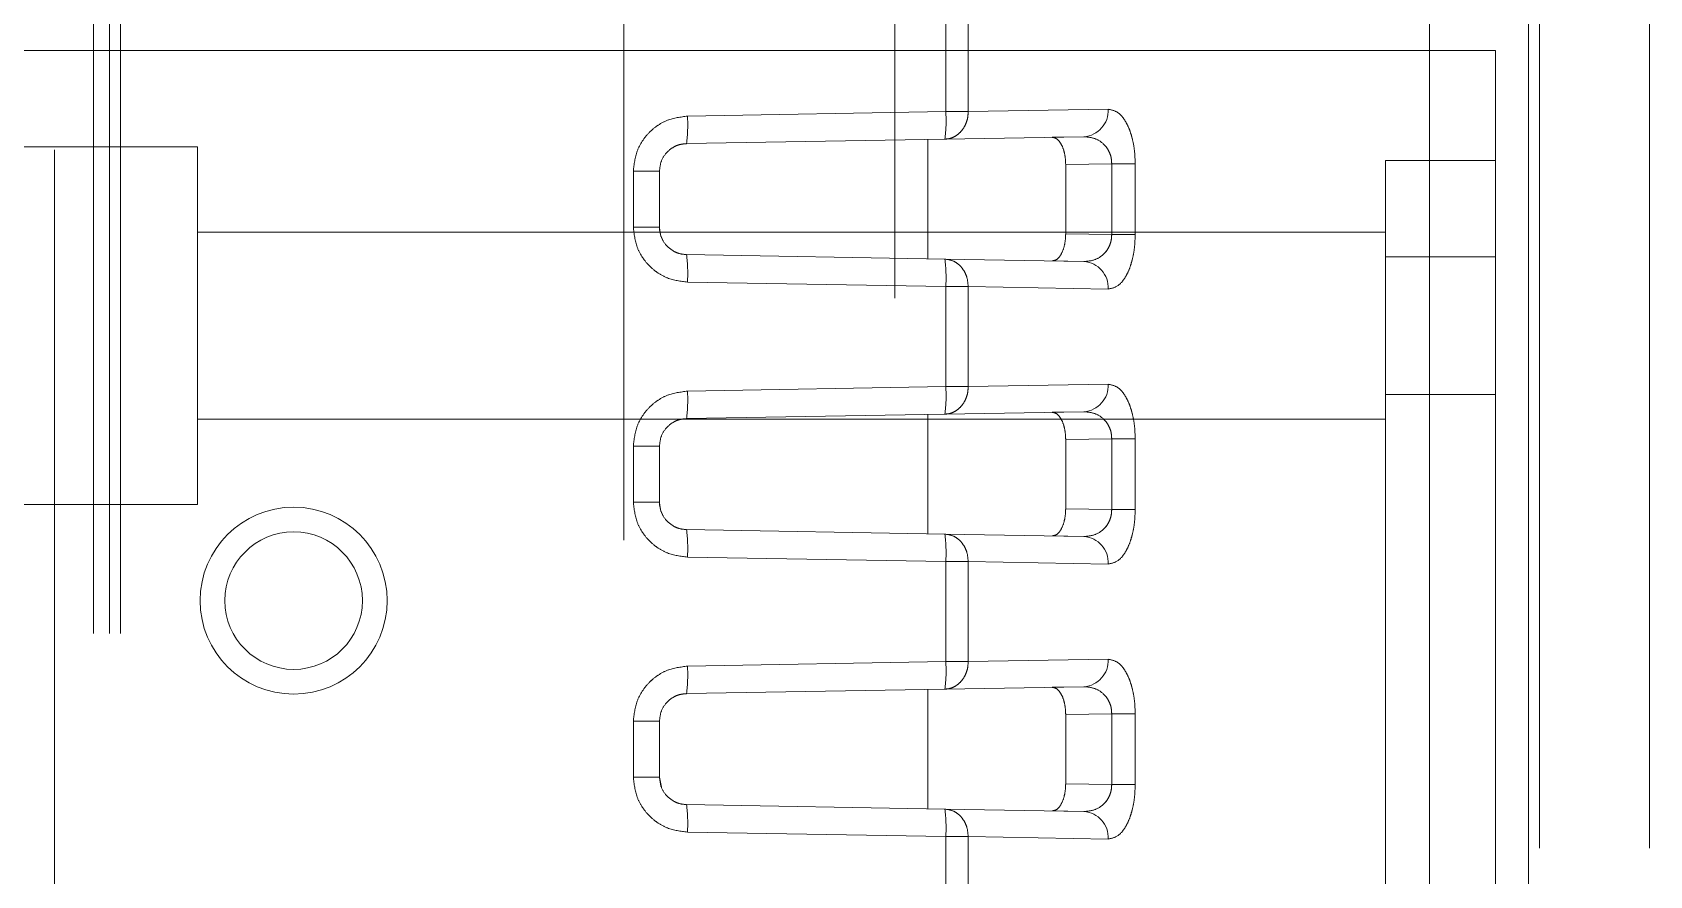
# Model space of a CAD drawing. Header units: millimetres. Extents: x 108 to 5832, y 144 to 4056.
# Drawn here: x 3870.22 to 3899.62, y 1510.81 to 1526.15 of the extents above; entities that cross this region are included whole.
import ezdxf

# ---------------------------------------------------------------- set-up
doc = ezdxf.new("R2010")
doc.units = ezdxf.units.MM
doc.header["$LTSCALE"] = 20
doc.linetypes.add('HIDDEN', pattern=[1.905, 1.27, -0.635])

msp = doc.modelspace()

# ---------------------------------------------------------------- linework, layer by layer
at = {"color": 1, "linetype": 'HIDDEN', "lineweight": 18}
for p, q in [((3870.62, 1384.313), (3870.62, 1616.915)), ((3871.333, 1616.814), (3871.333, 1384.414)), ((3871.62, 1616.814), (3871.62, 1384.414)), ((3871.82, 1616.814), (3871.82, 1384.414)), ((3895.62, 1430.824), (3895.62, 1582.354)), ((3880.97, 1478.814), (3880.97, 1578.814)), ((3897.42, 1424.814), (3897.42, 1574.814)), ((3897.62, 1574.814), (3897.62, 1424.814)), ((3899.62, 1574.814), (3899.62, 1424.814)), ((3885.899, 1445.114), (3885.899, 1569.114)), ((3886.825, 1526.524), (3886.825, 1524.705)), ((3887.232, 1526.524), (3887.232, 1524.705)), ((3869.82, 1525.814), (3894.82, 1525.814)), ((3894.82, 1455.814), (3894.82, 1525.814)), ((3894.82, 1525.814), (3896.82, 1525.814)), ((3896.82, 1525.814), (3896.82, 1523.814)), ((3882.129, 1524.623), (3886.825, 1524.705)), ((3886.825, 1524.705), (3887.232, 1524.705)), ((3887.232, 1524.705), (3886.825, 1524.705)), ((3887.232, 1524.705), (3889.777, 1524.749)), ((3889.777, 1524.749), (3887.232, 1524.705)), ((3886.807, 1524.205), (3882.111, 1524.123)), ((3886.5, 1524.199), (3886.5, 1522.029)), ((3886.807, 1524.205), (3889.335, 1524.249)), ((3888.756, 1524.239), (3889.335, 1524.249)), ((3873.22, 1524.064), (3869.82, 1524.064)), ((3873.22, 1517.564), (3873.22, 1524.064)), ((3896.82, 1523.814), (3894.82, 1523.814)), ((3894.82, 1523.814), (3894.82, 1475.814)), ((3896.82, 1523.814), (3896.82, 1475.814)), ((3881.146, 1522.606), (3881.146, 1523.623)), ((3881.146, 1523.623), (3881.62, 1523.623)), ((3881.146, 1523.623), (3881.62, 1523.623)), ((3881.62, 1522.606), (3881.62, 1523.623)), ((3889.841, 1523.758), (3889.005, 1523.743)), ((3889.005, 1523.743), (3889.005, 1522.485)), ((3890.268, 1523.758), (3889.841, 1523.758)), ((3889.841, 1523.758), (3889.841, 1522.47)), ((3890.268, 1523.758), (3889.841, 1523.758)), ((3890.268, 1523.758), (3890.268, 1522.47)), ((3894.82, 1522.514), (3873.22, 1522.514)), ((3881.146, 1522.606), (3881.62, 1522.606)), ((3881.146, 1522.606), (3881.62, 1522.606)), ((3889.005, 1522.485), (3889.841, 1522.47)), ((3890.268, 1522.47), (3889.841, 1522.47)), ((3890.268, 1522.47), (3889.841, 1522.47)), ((3882.111, 1522.106), (3886.807, 1522.024)), ((3896.82, 1522.064), (3894.82, 1522.064)), ((3889.335, 1521.98), (3886.807, 1522.024)), ((3889.335, 1521.98), (3888.756, 1521.99)), ((3886.825, 1521.524), (3882.129, 1521.606)), ((3886.825, 1521.524), (3886.825, 1519.705)), ((3887.232, 1521.524), (3886.825, 1521.524)), ((3886.825, 1521.524), (3887.232, 1521.524)), ((3887.232, 1521.524), (3887.232, 1519.705)), ((3889.777, 1521.48), (3887.232, 1521.524)), ((3887.232, 1521.524), (3889.777, 1521.48)), ((3882.129, 1519.623), (3886.825, 1519.705)), ((3886.825, 1519.705), (3887.232, 1519.705)), ((3887.232, 1519.705), (3886.825, 1519.705)), ((3887.232, 1519.705), (3889.777, 1519.749)), ((3889.777, 1519.749), (3887.232, 1519.705)), ((3894.82, 1519.564), (3896.82, 1519.564)), ((3873.22, 1519.114), (3894.82, 1519.114)), ((3886.807, 1519.205), (3882.111, 1519.123)), ((3886.5, 1519.199), (3886.5, 1517.029)), ((3886.807, 1519.205), (3889.335, 1519.249)), ((3888.756, 1519.239), (3889.335, 1519.249)), ((3881.146, 1517.606), (3881.146, 1518.623)), ((3881.146, 1518.623), (3881.62, 1518.623)), ((3881.146, 1518.623), (3881.62, 1518.623)), ((3881.62, 1517.606), (3881.62, 1518.623)), ((3889.841, 1518.758), (3889.005, 1518.744)), ((3889.005, 1518.744), (3889.005, 1517.485)), ((3890.268, 1518.758), (3889.841, 1518.758)), ((3889.841, 1518.758), (3889.841, 1517.47)), ((3890.268, 1518.758), (3889.841, 1518.758)), ((3890.268, 1518.758), (3890.268, 1517.47)), ((3869.82, 1517.564), (3873.22, 1517.564)), ((3881.146, 1517.606), (3881.62, 1517.606)), ((3881.146, 1517.606), (3881.62, 1517.606)), ((3889.005, 1517.485), (3889.841, 1517.47)), ((3890.268, 1517.47), (3889.841, 1517.47)), ((3890.268, 1517.47), (3889.841, 1517.47)), ((3882.111, 1517.106), (3886.807, 1517.024)), ((3889.335, 1516.98), (3886.807, 1517.024)), ((3889.335, 1516.98), (3888.756, 1516.99)), ((3886.825, 1516.524), (3882.129, 1516.606)), ((3886.825, 1516.524), (3886.825, 1514.705)), ((3887.232, 1516.524), (3886.825, 1516.524)), ((3886.825, 1516.524), (3887.232, 1516.524)), ((3887.232, 1516.524), (3887.232, 1514.705)), ((3889.777, 1516.48), (3887.232, 1516.524)), ((3887.232, 1516.524), (3889.777, 1516.48)), ((3882.129, 1514.623), (3886.825, 1514.705)), ((3886.825, 1514.705), (3887.232, 1514.705)), ((3887.232, 1514.705), (3886.825, 1514.705)), ((3887.232, 1514.705), (3889.777, 1514.749)), ((3889.777, 1514.749), (3887.232, 1514.705)), ((3886.807, 1514.205), (3882.111, 1514.123)), ((3886.5, 1514.199), (3886.5, 1512.029)), ((3886.807, 1514.205), (3889.335, 1514.249)), ((3888.756, 1514.239), (3889.335, 1514.249)), ((3881.146, 1512.606), (3881.146, 1513.623)), ((3881.146, 1513.623), (3881.62, 1513.623)), ((3881.146, 1513.623), (3881.62, 1513.623)), ((3881.62, 1512.606), (3881.62, 1513.623)), ((3889.841, 1513.758), (3889.005, 1513.744)), ((3889.005, 1513.744), (3889.005, 1512.485)), ((3890.268, 1513.758), (3889.841, 1513.758)), ((3889.841, 1513.758), (3889.841, 1512.47)), ((3890.268, 1513.758), (3889.841, 1513.758)), ((3890.268, 1513.758), (3890.268, 1512.47)), ((3881.146, 1512.606), (3881.62, 1512.606)), ((3881.146, 1512.606), (3881.62, 1512.606)), ((3881.62, 1512.606), (3881.655, 1512.421)), ((3889.005, 1512.485), (3889.841, 1512.47)), ((3890.268, 1512.47), (3889.841, 1512.47)), ((3890.268, 1512.47), (3889.841, 1512.47)), ((3882.111, 1512.106), (3886.807, 1512.024)), ((3889.335, 1511.98), (3886.807, 1512.024)), ((3889.335, 1511.98), (3888.756, 1511.99)), ((3886.825, 1511.524), (3882.129, 1511.606)), ((3886.825, 1511.524), (3886.825, 1509.705)), ((3887.232, 1511.524), (3886.825, 1511.524)), ((3886.825, 1511.524), (3887.232, 1511.524)), ((3887.232, 1511.524), (3887.232, 1509.705)), ((3889.777, 1511.48), (3887.232, 1511.524)), ((3887.232, 1511.524), (3889.777, 1511.48))]:
    msp.add_line(p, q, dxfattribs=at)
for radius in [1.7, 1.25]:
    msp.add_circle((3874.97, 1515.814), radius, dxfattribs=at)
for centre, radius, start, end in [((3884.422, 1524.538), 2.409, 352.0421, 3.9636), ((3889.301, 1524.724), 0.476, 274.1263, 3.0277), ((3879.725, 1524.456), 2.409, 352.0413, 3.9566), ((3882.12, 1523.623), 0.5, 91, 119.4009), ((3882.12, 1522.606), 0.5, 180, 206.5457), ((3879.722, 1521.772), 2.412, 356.0487, 7.9524), ((3884.423, 1521.69), 2.407, 356.0333, 7.961), ((3889.301, 1521.505), 0.476, 356.9642, 85.8817), ((3884.422, 1519.538), 2.409, 352.0421, 3.9636), ((3889.301, 1519.724), 0.476, 274.1263, 3.0277), ((3879.725, 1519.456), 2.409, 352.0413, 3.9566), ((3882.12, 1518.623), 0.5, 91, 119.4009), ((3882.12, 1517.606), 0.5, 180, 206.5457), ((3879.722, 1516.772), 2.412, 356.0487, 7.9524), ((3884.423, 1516.69), 2.407, 356.0333, 7.961), ((3889.301, 1516.505), 0.476, 356.9642, 85.8817), ((3884.422, 1514.538), 2.409, 352.0421, 3.9636), ((3889.301, 1514.724), 0.476, 274.1263, 3.0277), ((3879.725, 1514.456), 2.409, 352.0413, 3.9566), ((3882.12, 1513.623), 0.5, 91, 119.4009), ((3879.722, 1511.772), 2.412, 356.0487, 7.9524), ((3884.423, 1511.69), 2.407, 356.0333, 7.961), ((3889.301, 1511.505), 0.476, 356.9723, 85.8737)]:
    msp.add_arc(centre, radius, start, end, dxfattribs=at)
for points, knots in [([(3887.232, 1524.705), (3887.23, 1524.661), (3887.225, 1524.582), (3887.183, 1524.461), (3887.119, 1524.357), (3887.039, 1524.283), (3886.94, 1524.224), (3886.864, 1524.208), (3886.808, 1524.205), (3886.807, 1524.205)], [0, 0, 0, 0, 0.1671829, 0.3062948, 0.500167, 0.6529234, 0.7603972, 0.9969004, 1, 1, 1, 1]), ([(3886.807, 1524.205), (3886.808, 1524.205), (3886.81, 1524.205), (3886.816, 1524.205), (3886.828, 1524.206), (3886.852, 1524.208), (3886.9, 1524.216), (3886.963, 1524.238), (3887.039, 1524.283), (3887.119, 1524.357), (3887.183, 1524.461), (3887.225, 1524.582), (3887.23, 1524.661), (3887.232, 1524.705)], [0, 0, 0, 0, 0.002994, 0.008181, 0.025076, 0.057531, 0.116933, 0.240472, 0.347852, 0.500407, 0.694057, 0.833009, 1, 1, 1, 1]), ([(3889.777, 1524.749), (3889.838, 1524.737), (3889.959, 1524.714), (3890.095, 1524.539), (3890.18, 1524.344), (3890.229, 1524.167), (3890.262, 1523.969), (3890.266, 1523.828), (3890.268, 1523.758)], [0, 0, 0, 0, 0.24956, 0.498578, 0.625231, 0.74884, 0.874708, 1, 1, 1, 1]), ([(3890.268, 1523.758), (3890.266, 1523.828), (3890.262, 1523.968), (3890.23, 1524.166), (3890.181, 1524.343), (3890.095, 1524.539), (3889.959, 1524.714), (3889.838, 1524.737), (3889.777, 1524.749)], [0, 0, 0, 0, 0.124859, 0.250447, 0.373951, 0.500779, 0.750363, 1, 1, 1, 1]), ([(3881.146, 1523.623), (3881.159, 1523.747), (3881.18, 1523.939), (3881.302, 1524.17), (3881.428, 1524.328), (3881.584, 1524.458), (3881.813, 1524.584), (3882.005, 1524.607), (3882.129, 1524.623)], [0, 0, 0, 0, 0.23954, 0.369162, 0.499788, 0.62943, 0.760162, 1, 1, 1, 1]), ([(3882.129, 1524.623), (3882.005, 1524.607), (3881.813, 1524.584), (3881.584, 1524.458), (3881.428, 1524.329), (3881.302, 1524.171), (3881.18, 1523.94), (3881.159, 1523.747), (3881.146, 1523.623)], [0, 0, 0, 0, 0.2398378, 0.3695861, 0.5002094, 0.6298378, 0.7604599, 1, 1, 1, 1]), ([(3881.62, 1523.623), (3881.627, 1523.686), (3881.641, 1523.815), (3881.749, 1523.973), (3881.876, 1524.066), (3881.997, 1524.113), (3882.072, 1524.119), (3882.111, 1524.123)], [0, 0, 0, 0, 0.242439, 0.498352, 0.710498, 0.845686, 1, 1, 1, 1]), ([(3889.005, 1523.743), (3889.002, 1523.794), (3888.998, 1523.896), (3888.963, 1524.033), (3888.911, 1524.143), (3888.84, 1524.224), (3888.785, 1524.234), (3888.756, 1524.239)], [0, 0, 0, 0, 0.181671, 0.363005, 0.552187, 0.762891, 1, 1, 1, 1]), ([(3889.335, 1524.249), (3889.399, 1524.244), (3889.522, 1524.234), (3889.665, 1524.15), (3889.756, 1524.048), (3889.806, 1523.957), (3889.837, 1523.859), (3889.84, 1523.791), (3889.841, 1523.758)], [0, 0, 0, 0, 0.2774982, 0.5403751, 0.6718122, 0.7900838, 0.8982148, 1, 1, 1, 1]), ([(3889.841, 1523.758), (3889.84, 1523.791), (3889.837, 1523.859), (3889.806, 1523.957), (3889.756, 1524.048), (3889.665, 1524.15), (3889.522, 1524.234), (3889.399, 1524.244), (3889.335, 1524.249)], [0, 0, 0, 0, 0.1016625, 0.2096449, 0.32782, 0.4592119, 0.7224464, 1, 1, 1, 1]), ([(3882.129, 1521.606), (3882.005, 1521.621), (3881.813, 1521.645), (3881.584, 1521.77), (3881.429, 1521.899), (3881.302, 1522.058), (3881.18, 1522.289), (3881.159, 1522.481), (3881.146, 1522.606)], [0, 0, 0, 0, 0.23984, 0.36959, 0.500264, 0.629834, 0.760458, 1, 1, 1, 1]), ([(3881.146, 1522.606), (3881.159, 1522.481), (3881.18, 1522.289), (3881.302, 1522.058), (3881.428, 1521.9), (3881.584, 1521.771), (3881.813, 1521.645), (3882.005, 1521.621), (3882.129, 1521.606)], [0, 0, 0, 0, 0.239542, 0.369166, 0.499734, 0.629426, 0.76016, 1, 1, 1, 1]), ([(3882.111, 1522.106), (3882.072, 1522.109), (3881.997, 1522.116), (3881.876, 1522.163), (3881.749, 1522.255), (3881.641, 1522.413), (3881.627, 1522.543), (3881.62, 1522.606)], [0, 0, 0, 0, 0.154285, 0.289427, 0.501618, 0.757546, 1, 1, 1, 1]), ([(3888.756, 1521.99), (3888.787, 1521.996), (3888.85, 1522.008), (3888.931, 1522.114), (3888.985, 1522.265), (3889.003, 1522.399), (3889.004, 1522.47), (3889.005, 1522.485)], [0, 0, 0, 0, 0.255148, 0.511098, 0.744339, 0.946102, 1, 1, 1, 1]), ([(3889.841, 1522.47), (3889.84, 1522.437), (3889.837, 1522.369), (3889.806, 1522.271), (3889.756, 1522.181), (3889.665, 1522.079), (3889.522, 1521.995), (3889.399, 1521.985), (3889.335, 1521.98)], [0, 0, 0, 0, 0.101669, 0.20964, 0.32785, 0.459174, 0.722473, 1, 1, 1, 1]), ([(3889.335, 1521.98), (3889.399, 1521.985), (3889.522, 1521.995), (3889.665, 1522.079), (3889.756, 1522.18), (3889.806, 1522.271), (3889.837, 1522.369), (3889.84, 1522.437), (3889.841, 1522.47)], [0, 0, 0, 0, 0.277517, 0.540392, 0.671832, 0.790202, 0.898335, 1, 1, 1, 1]), ([(3890.268, 1522.47), (3890.266, 1522.4), (3890.262, 1522.26), (3890.23, 1522.063), (3890.181, 1521.886), (3890.095, 1521.689), (3889.959, 1521.515), (3889.838, 1521.491), (3889.777, 1521.48)], [0, 0, 0, 0, 0.124794, 0.250385, 0.37389, 0.500771, 0.750358, 1, 1, 1, 1]), ([(3889.777, 1521.48), (3889.838, 1521.491), (3889.959, 1521.515), (3890.095, 1521.689), (3890.18, 1521.885), (3890.229, 1522.062), (3890.262, 1522.26), (3890.266, 1522.4), (3890.268, 1522.47)], [0, 0, 0, 0, 0.2495663, 0.4985903, 0.6252958, 0.7489079, 0.8747796, 1, 1, 1, 1]), ([(3886.807, 1522.024), (3886.861, 1522.016), (3886.947, 1522.004), (3887.046, 1521.94), (3887.116, 1521.872), (3887.17, 1521.79), (3887.22, 1521.673), (3887.228, 1521.582), (3887.232, 1521.524)], [0, 0, 0, 0, 0.239546, 0.381281, 0.499831, 0.648615, 0.777192, 1, 1, 1, 1]), ([(3887.232, 1521.524), (3887.228, 1521.582), (3887.22, 1521.673), (3887.17, 1521.79), (3887.116, 1521.872), (3887.046, 1521.94), (3886.947, 1522.004), (3886.861, 1522.016), (3886.807, 1522.024)], [0, 0, 0, 0, 0.222809, 0.351387, 0.500171, 0.618746, 0.760453, 1, 1, 1, 1]), ([(3887.232, 1519.705), (3887.23, 1519.661), (3887.225, 1519.582), (3887.183, 1519.46), (3887.119, 1519.357), (3887.039, 1519.283), (3886.94, 1519.224), (3886.864, 1519.208), (3886.808, 1519.205), (3886.807, 1519.205)], [0, 0, 0, 0, 0.1671754, 0.3064244, 0.5001634, 0.6530089, 0.760408, 0.9969006, 1, 1, 1, 1]), ([(3886.807, 1519.205), (3886.808, 1519.205), (3886.81, 1519.205), (3886.816, 1519.205), (3886.828, 1519.206), (3886.852, 1519.208), (3886.9, 1519.216), (3886.963, 1519.238), (3887.039, 1519.283), (3887.119, 1519.357), (3887.183, 1519.461), (3887.225, 1519.582), (3887.23, 1519.661), (3887.232, 1519.705)], [0, 0, 0, 0, 0.002994, 0.008181, 0.025076, 0.057531, 0.116933, 0.240472, 0.347852, 0.500407, 0.694057, 0.833009, 1, 1, 1, 1]), ([(3889.777, 1519.749), (3889.838, 1519.737), (3889.959, 1519.714), (3890.095, 1519.539), (3890.18, 1519.344), (3890.229, 1519.166), (3890.262, 1518.969), (3890.266, 1518.828), (3890.268, 1518.758)], [0, 0, 0, 0, 0.249562, 0.498582, 0.625235, 0.748904, 0.874707, 1, 1, 1, 1]), ([(3890.268, 1518.758), (3890.266, 1518.828), (3890.262, 1518.968), (3890.23, 1519.166), (3890.181, 1519.343), (3890.095, 1519.539), (3889.959, 1519.714), (3889.838, 1519.737), (3889.777, 1519.749)], [0, 0, 0, 0, 0.124859, 0.250447, 0.373951, 0.500779, 0.750363, 1, 1, 1, 1]), ([(3881.146, 1518.623), (3881.159, 1518.747), (3881.18, 1518.939), (3881.302, 1519.17), (3881.428, 1519.328), (3881.584, 1519.458), (3881.813, 1519.584), (3882.005, 1519.607), (3882.129, 1519.623)], [0, 0, 0, 0, 0.23954, 0.369162, 0.499788, 0.62943, 0.760162, 1, 1, 1, 1]), ([(3882.129, 1519.623), (3882.005, 1519.607), (3881.813, 1519.584), (3881.584, 1519.458), (3881.428, 1519.329), (3881.302, 1519.171), (3881.18, 1518.94), (3881.159, 1518.747), (3881.146, 1518.623)], [0, 0, 0, 0, 0.2398378, 0.3695861, 0.5002094, 0.6298378, 0.7604599, 1, 1, 1, 1]), ([(3881.62, 1518.623), (3881.627, 1518.686), (3881.641, 1518.815), (3881.749, 1518.973), (3881.876, 1519.066), (3881.997, 1519.113), (3882.072, 1519.119), (3882.111, 1519.123)], [0, 0, 0, 0, 0.242439, 0.498352, 0.710498, 0.845686, 1, 1, 1, 1]), ([(3889.005, 1518.744), (3889.002, 1518.794), (3888.998, 1518.896), (3888.963, 1519.033), (3888.911, 1519.143), (3888.84, 1519.224), (3888.785, 1519.234), (3888.756, 1519.239)], [0, 0, 0, 0, 0.181671, 0.363005, 0.552187, 0.762891, 1, 1, 1, 1]), ([(3889.335, 1519.249), (3889.399, 1519.244), (3889.522, 1519.234), (3889.665, 1519.15), (3889.756, 1519.048), (3889.806, 1518.957), (3889.837, 1518.859), (3889.84, 1518.791), (3889.841, 1518.758)], [0, 0, 0, 0, 0.2774982, 0.5403751, 0.6718122, 0.7900838, 0.8982148, 1, 1, 1, 1]), ([(3889.841, 1518.758), (3889.84, 1518.791), (3889.837, 1518.859), (3889.806, 1518.957), (3889.756, 1519.048), (3889.665, 1519.15), (3889.522, 1519.234), (3889.399, 1519.244), (3889.335, 1519.249)], [0, 0, 0, 0, 0.1016625, 0.2096449, 0.32782, 0.4592119, 0.7224464, 1, 1, 1, 1]), ([(3882.129, 1516.606), (3882.005, 1516.621), (3881.813, 1516.645), (3881.584, 1516.77), (3881.429, 1516.899), (3881.302, 1517.058), (3881.18, 1517.289), (3881.159, 1517.481), (3881.146, 1517.606)], [0, 0, 0, 0, 0.23984, 0.36959, 0.500264, 0.629834, 0.760458, 1, 1, 1, 1]), ([(3881.146, 1517.606), (3881.159, 1517.481), (3881.18, 1517.289), (3881.302, 1517.058), (3881.428, 1516.9), (3881.584, 1516.771), (3881.813, 1516.645), (3882.005, 1516.621), (3882.129, 1516.606)], [0, 0, 0, 0, 0.239542, 0.369166, 0.499734, 0.629426, 0.76016, 1, 1, 1, 1]), ([(3882.111, 1517.106), (3882.072, 1517.109), (3881.997, 1517.116), (3881.876, 1517.163), (3881.749, 1517.255), (3881.641, 1517.413), (3881.627, 1517.543), (3881.62, 1517.606)], [0, 0, 0, 0, 0.154285, 0.289427, 0.501618, 0.757546, 1, 1, 1, 1]), ([(3888.756, 1516.99), (3888.787, 1516.996), (3888.85, 1517.008), (3888.931, 1517.114), (3888.985, 1517.265), (3889.003, 1517.399), (3889.004, 1517.47), (3889.005, 1517.485)], [0, 0, 0, 0, 0.255148, 0.511098, 0.744339, 0.946102, 1, 1, 1, 1]), ([(3889.841, 1517.47), (3889.84, 1517.437), (3889.837, 1517.369), (3889.806, 1517.271), (3889.756, 1517.181), (3889.665, 1517.079), (3889.522, 1516.995), (3889.399, 1516.985), (3889.335, 1516.98)], [0, 0, 0, 0, 0.101669, 0.20964, 0.32785, 0.459174, 0.722473, 1, 1, 1, 1]), ([(3889.335, 1516.98), (3889.399, 1516.985), (3889.522, 1516.995), (3889.665, 1517.079), (3889.756, 1517.18), (3889.806, 1517.271), (3889.837, 1517.369), (3889.84, 1517.437), (3889.841, 1517.47)], [0, 0, 0, 0, 0.277515, 0.540387, 0.671826, 0.790194, 0.898214, 1, 1, 1, 1]), ([(3890.268, 1517.47), (3890.266, 1517.4), (3890.262, 1517.26), (3890.23, 1517.063), (3890.181, 1516.886), (3890.095, 1516.689), (3889.959, 1516.515), (3889.838, 1516.491), (3889.777, 1516.48)], [0, 0, 0, 0, 0.124864, 0.250388, 0.373893, 0.500773, 0.750359, 1, 1, 1, 1]), ([(3889.777, 1516.48), (3889.838, 1516.491), (3889.959, 1516.515), (3890.095, 1516.689), (3890.18, 1516.885), (3890.229, 1517.062), (3890.262, 1517.26), (3890.266, 1517.4), (3890.268, 1517.47)], [0, 0, 0, 0, 0.249565, 0.498588, 0.625293, 0.748905, 0.87471, 1, 1, 1, 1]), ([(3886.807, 1517.024), (3886.861, 1517.016), (3886.947, 1517.004), (3887.046, 1516.94), (3887.116, 1516.872), (3887.17, 1516.79), (3887.22, 1516.673), (3887.228, 1516.582), (3887.232, 1516.524)], [0, 0, 0, 0, 0.239587, 0.381255, 0.49981, 0.6486, 0.777182, 1, 1, 1, 1]), ([(3887.232, 1516.524), (3887.228, 1516.582), (3887.22, 1516.673), (3887.17, 1516.79), (3887.116, 1516.872), (3887.046, 1516.94), (3886.947, 1517.004), (3886.861, 1517.016), (3886.807, 1517.024)], [0, 0, 0, 0, 0.222818, 0.351402, 0.500192, 0.618773, 0.760412, 1, 1, 1, 1]), ([(3887.232, 1514.705), (3887.23, 1514.661), (3887.225, 1514.582), (3887.183, 1514.46), (3887.119, 1514.357), (3887.039, 1514.283), (3886.94, 1514.224), (3886.864, 1514.208), (3886.808, 1514.205), (3886.807, 1514.205)], [0, 0, 0, 0, 0.1671754, 0.3064244, 0.5001634, 0.6530089, 0.760408, 0.9969006, 1, 1, 1, 1]), ([(3886.807, 1514.205), (3886.808, 1514.205), (3886.81, 1514.205), (3886.816, 1514.205), (3886.828, 1514.206), (3886.852, 1514.208), (3886.9, 1514.216), (3886.963, 1514.238), (3887.039, 1514.283), (3887.119, 1514.357), (3887.183, 1514.461), (3887.225, 1514.582), (3887.23, 1514.661), (3887.232, 1514.705)], [0, 0, 0, 0, 0.002994, 0.008181, 0.025076, 0.057531, 0.116933, 0.240472, 0.347852, 0.500407, 0.694057, 0.833009, 1, 1, 1, 1]), ([(3889.777, 1514.749), (3889.838, 1514.737), (3889.959, 1514.714), (3890.095, 1514.539), (3890.18, 1514.344), (3890.229, 1514.166), (3890.262, 1513.969), (3890.266, 1513.828), (3890.268, 1513.758)], [0, 0, 0, 0, 0.249562, 0.498582, 0.625235, 0.748904, 0.874707, 1, 1, 1, 1]), ([(3890.268, 1513.758), (3890.266, 1513.828), (3890.262, 1513.968), (3890.23, 1514.166), (3890.181, 1514.343), (3890.095, 1514.539), (3889.959, 1514.714), (3889.838, 1514.737), (3889.777, 1514.749)], [0, 0, 0, 0, 0.124859, 0.250447, 0.373951, 0.500779, 0.750363, 1, 1, 1, 1]), ([(3881.146, 1513.623), (3881.159, 1513.747), (3881.18, 1513.939), (3881.302, 1514.17), (3881.428, 1514.328), (3881.584, 1514.458), (3881.813, 1514.584), (3882.005, 1514.607), (3882.129, 1514.623)], [0, 0, 0, 0, 0.23954, 0.369162, 0.499788, 0.62943, 0.760162, 1, 1, 1, 1]), ([(3882.129, 1514.623), (3882.005, 1514.607), (3881.813, 1514.584), (3881.584, 1514.458), (3881.428, 1514.329), (3881.302, 1514.171), (3881.18, 1513.94), (3881.159, 1513.747), (3881.146, 1513.623)], [0, 0, 0, 0, 0.2398378, 0.3695861, 0.5002094, 0.6298378, 0.7604599, 1, 1, 1, 1]), ([(3881.62, 1513.623), (3881.627, 1513.686), (3881.641, 1513.815), (3881.749, 1513.973), (3881.876, 1514.066), (3881.997, 1514.113), (3882.072, 1514.119), (3882.111, 1514.123)], [0, 0, 0, 0, 0.242439, 0.498352, 0.710498, 0.845686, 1, 1, 1, 1]), ([(3889.005, 1513.744), (3889.002, 1513.794), (3888.998, 1513.896), (3888.963, 1514.033), (3888.911, 1514.143), (3888.84, 1514.224), (3888.785, 1514.234), (3888.756, 1514.239)], [0, 0, 0, 0, 0.181671, 0.363005, 0.552187, 0.762891, 1, 1, 1, 1]), ([(3889.335, 1514.249), (3889.399, 1514.244), (3889.522, 1514.234), (3889.665, 1514.15), (3889.756, 1514.048), (3889.806, 1513.957), (3889.837, 1513.859), (3889.84, 1513.791), (3889.841, 1513.758)], [0, 0, 0, 0, 0.277503, 0.540384, 0.671823, 0.790193, 0.898213, 1, 1, 1, 1]), ([(3889.841, 1513.758), (3889.84, 1513.791), (3889.837, 1513.859), (3889.806, 1513.957), (3889.756, 1514.048), (3889.665, 1514.15), (3889.522, 1514.234), (3889.399, 1514.244), (3889.335, 1514.249)], [0, 0, 0, 0, 0.1016625, 0.2096449, 0.32782, 0.4592119, 0.7224464, 1, 1, 1, 1]), ([(3882.129, 1511.606), (3882.005, 1511.621), (3881.813, 1511.645), (3881.584, 1511.77), (3881.429, 1511.899), (3881.302, 1512.058), (3881.18, 1512.289), (3881.159, 1512.481), (3881.146, 1512.606)], [0, 0, 0, 0, 0.23984, 0.36959, 0.500264, 0.629834, 0.760458, 1, 1, 1, 1]), ([(3881.146, 1512.606), (3881.159, 1512.481), (3881.18, 1512.289), (3881.302, 1512.058), (3881.428, 1511.9), (3881.584, 1511.771), (3881.813, 1511.645), (3882.005, 1511.621), (3882.129, 1511.606)], [0, 0, 0, 0, 0.239542, 0.369166, 0.499734, 0.629426, 0.76016, 1, 1, 1, 1]), ([(3882.111, 1512.106), (3882.072, 1512.109), (3881.997, 1512.116), (3881.876, 1512.163), (3881.749, 1512.255), (3881.641, 1512.413), (3881.627, 1512.543), (3881.62, 1512.606)], [0, 0, 0, 0, 0.154285, 0.289427, 0.501618, 0.757546, 1, 1, 1, 1]), ([(3888.756, 1511.99), (3888.787, 1511.996), (3888.85, 1512.008), (3888.931, 1512.114), (3888.985, 1512.265), (3889.003, 1512.399), (3889.004, 1512.47), (3889.005, 1512.485)], [0, 0, 0, 0, 0.255148, 0.511098, 0.744339, 0.946102, 1, 1, 1, 1]), ([(3889.841, 1512.47), (3889.84, 1512.437), (3889.837, 1512.369), (3889.806, 1512.271), (3889.756, 1512.181), (3889.665, 1512.079), (3889.522, 1511.995), (3889.399, 1511.985), (3889.335, 1511.98)], [0, 0, 0, 0, 0.101669, 0.20964, 0.32785, 0.459174, 0.722473, 1, 1, 1, 1]), ([(3889.335, 1511.98), (3889.399, 1511.985), (3889.522, 1511.995), (3889.665, 1512.079), (3889.756, 1512.18), (3889.806, 1512.271), (3889.837, 1512.369), (3889.84, 1512.437), (3889.841, 1512.47)], [0, 0, 0, 0, 0.277515, 0.540387, 0.671826, 0.790194, 0.898214, 1, 1, 1, 1]), ([(3890.268, 1512.47), (3890.266, 1512.4), (3890.262, 1512.26), (3890.23, 1512.063), (3890.181, 1511.886), (3890.095, 1511.689), (3889.959, 1511.515), (3889.838, 1511.491), (3889.777, 1511.48)], [0, 0, 0, 0, 0.124864, 0.250388, 0.373893, 0.500773, 0.750359, 1, 1, 1, 1]), ([(3889.777, 1511.48), (3889.838, 1511.491), (3889.959, 1511.515), (3890.095, 1511.689), (3890.18, 1511.885), (3890.229, 1512.062), (3890.262, 1512.26), (3890.266, 1512.4), (3890.268, 1512.47)], [0, 0, 0, 0, 0.249565, 0.498588, 0.625293, 0.748905, 0.87471, 1, 1, 1, 1]), ([(3886.807, 1512.024), (3886.861, 1512.016), (3886.947, 1512.004), (3887.046, 1511.94), (3887.116, 1511.872), (3887.17, 1511.79), (3887.22, 1511.673), (3887.228, 1511.582), (3887.232, 1511.524)], [0, 0, 0, 0, 0.239593, 0.381263, 0.49992, 0.648592, 0.777177, 1, 1, 1, 1]), ([(3887.232, 1511.524), (3887.228, 1511.582), (3887.22, 1511.673), (3887.17, 1511.79), (3887.116, 1511.872), (3887.046, 1511.94), (3886.947, 1512.004), (3886.861, 1512.016), (3886.807, 1512.024)], [0, 0, 0, 0, 0.2228234, 0.3514095, 0.5000818, 0.6187643, 0.7604066, 1, 1, 1, 1])]:
    msp.add_open_spline(points, degree=3, knots=knots, dxfattribs=at)

doc.saveas('drawing.dxf')
